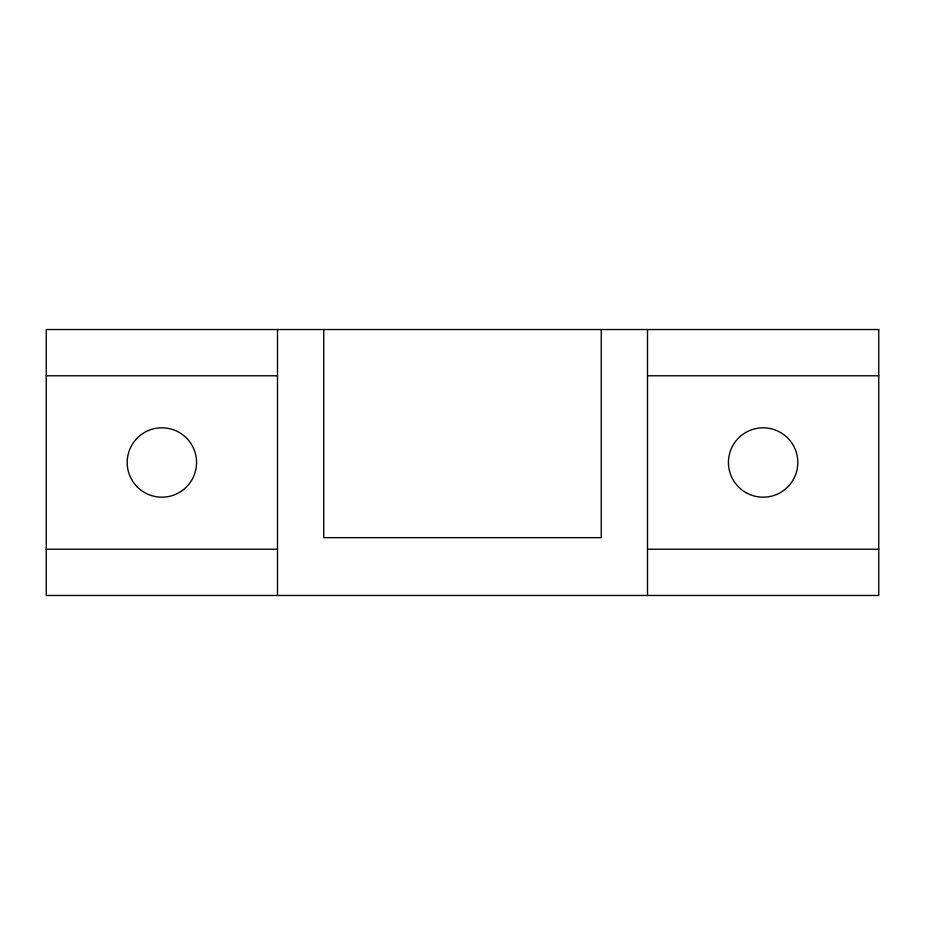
<?xml version="1.0" encoding="UTF-8"?>
<svg xmlns="http://www.w3.org/2000/svg" width="925" height="925" viewBox="0 0 925 925"><rect width="100%" height="100%" fill="white"/><g stroke="black" fill="none" stroke-linecap="round" stroke-linejoin="round"><path stroke-width="1.39" d="M46.25 375.781L277.5 375.781M647.5 375.781L878.75 375.781M46.25 549.219L277.5 549.219M647.5 549.219L878.75 549.219M647.5 329.531L647.5 595.469M601.25 329.531L601.25 537.656L323.75 537.656L323.75 329.531M277.5 329.531L277.5 595.469M878.75 329.531L46.25 329.531L46.25 595.469L878.75 595.469L878.75 329.531M137.351 487.024A34.688 34.688 0 0 0 195.383 471.472A34.688 34.688 0 0 0 152.903 428.992A34.688 34.688 0 0 0 137.351 487.024M745.781 492.539A34.688 34.688 0 0 0 797.812 462.5A34.688 34.688 0 0 0 745.781 432.461A34.688 34.688 0 0 0 745.781 492.539"/></g></svg>
